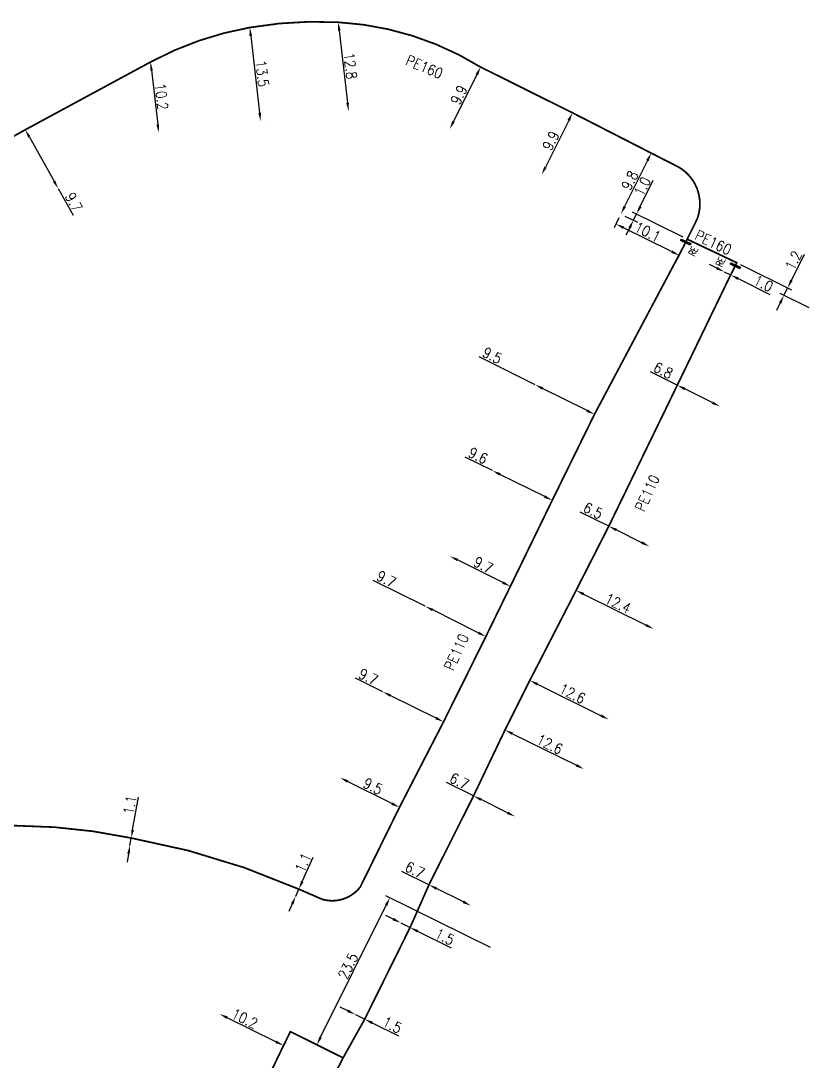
# Model space of a CAD drawing. Header units: millimetres. Extents: x 150998 to 151977, y 126997 to 128005.
# Drawn here: x 151700.8 to 151814.2, y 127331.6 to 127480.5 of the extents above; entities that cross this region are included whole.
import ezdxf
from ezdxf.enums import TextEntityAlignment as Align

# ---------------------------------------------------------------- set-up
doc = ezdxf.new("R2010")
doc.units = ezdxf.units.MM
doc.header["$PDMODE"] = 34
doc.linetypes.add('L_100_PE', pattern=[14, 10, -1.5, 1, -1.5])
doc.layers.get('0').update_dxf_attribs({"linetype": 'CONTINUOUS'})
doc.layers.get('DEFPOINTS').update_dxf_attribs({"linetype": 'CONTINUOUS'})
doc.layers.add('L_140', color=3, linetype='CONTINUOUS')
doc.layers.add('L_340', color=7, linetype='CONTINUOUS')
doc.styles.get("Standard").update_dxf_attribs({"font": 'romans.shx', "width": 0.85})
doc.dimstyles.get("Standard").update_dxf_attribs({"dimtxt": 1.5, "dimasz": 1.2, "dimexe": 0.625, "dimexo": 0.625, "dimgap": 0.25, "dimtad": 1, "dimdec": 1, "dimzin": 0, "dimdsep": 46, "dimtxsty": 'Standard', "dimcen": -0.5, "dimadec": 0, "dimazin": 0, "dimtfac": 1, "dimtdec": 1, "dimtmove": 0, "dimatfit": 3, "dimfxl": 0, "dimtolj": 1, "dimtzin": 0, "dimarcsym": 0})

# ---------------------------------------------------------------- blocks, each defined once
blk = doc.blocks.new('*D854')
at = {"layer": 'DEFPOINTS', "color": 0, "linetype": 'Continuous', "transparency": 16777216}
for p in [(151701.42, 127464.93), (151706.13, 127456.51), (151706.13, 127456.51)]:
    blk.add_point(p, dxfattribs=at)
at = {"layer": 'L_140', "color": 0, "linetype": 'Continuous', "lineweight": -2, "transparency": 16777216}
for p, q in [((151700.87, 127464.62), (151700.87, 127464.62)), ((151702.01, 127463.88), (151705.55, 127457.56)), ((151706.13, 127456.51), (151708.27, 127452.69))]:
    blk.add_line(p, q, dxfattribs=at)
at = {"layer": 'L_140', "color": 0, "linetype": 'Continuous', "transparency": 16777216}
for points in [[(151702.18, 127463.98), (151701.83, 127463.78), (151701.42, 127464.93)], [(151705.72, 127457.65), (151705.37, 127457.46), (151706.13, 127456.51)]]:
    blk.add_solid(points, dxfattribs=at)
at = {"layer": 'L_140', "color": 0, "linetype": 'Continuous', "transparency": 16777216, "insert": (151708.37, 127454.57), "char_height": 1.5, "attachment_point": 5, "rotation": 299.2314}
blk.add_mtext('\\A1;9.7', dxfattribs=at)
blk = doc.blocks.new('*D855')
at = {"layer": 'DEFPOINTS', "color": 0, "linetype": 'Continuous', "transparency": 16777216}
for p in [(151719.36, 127474.63), (151720.52, 127464.5), (151720.52, 127464.5)]:
    blk.add_point(p, dxfattribs=at)
at = {"layer": 'L_140', "color": 0, "linetype": 'Continuous', "lineweight": -2, "transparency": 16777216}
blk.add_line((151719.49, 127473.44), (151720.38, 127465.69), dxfattribs=at)
at = {"layer": 'L_140', "color": 0, "linetype": 'Continuous', "transparency": 16777216}
for points in [[(151719.69, 127473.46), (151719.3, 127473.42), (151719.36, 127474.63)], [(151720.58, 127465.71), (151720.19, 127465.67), (151720.52, 127464.5)]]:
    blk.add_solid(points, dxfattribs=at)
at = {"layer": 'L_140', "color": 0, "linetype": 'Continuous', "transparency": 16777216, "insert": (151720.93, 127469.68), "char_height": 1.5, "attachment_point": 5, "rotation": 276.5534}
blk.add_mtext('\\A1;10.2', dxfattribs=at)
blk = doc.blocks.new('*D856')
at = {"layer": 'DEFPOINTS', "color": 0, "linetype": 'Continuous', "transparency": 16777216}
for p in [(151746.24, 127480.32), (151747.7, 127467.61), (151747.7, 127467.61)]:
    blk.add_point(p, dxfattribs=at)
at = {"layer": 'L_140', "color": 0, "linetype": 'Continuous', "lineweight": -2, "transparency": 16777216}
for p, q in [((151746.86, 127480.39), (151746.86, 127480.39)), ((151746.38, 127479.13), (151747.57, 127468.8))]:
    blk.add_line(p, q, dxfattribs=at)
at = {"layer": 'L_140', "color": 0, "linetype": 'Continuous', "transparency": 16777216}
for points in [[(151746.58, 127479.15), (151746.18, 127479.11), (151746.24, 127480.32)], [(151747.76, 127468.82), (151747.37, 127468.77), (151747.7, 127467.61)]]:
    blk.add_solid(points, dxfattribs=at)
at = {"layer": 'L_140', "color": 0, "linetype": 'Continuous', "transparency": 16777216, "insert": (151747.97, 127474.08), "char_height": 1.5, "attachment_point": 5, "rotation": 276.5534}
blk.add_mtext('\\A1;12.8', dxfattribs=at)
blk = doc.blocks.new('*D857')
at = {"layer": 'DEFPOINTS', "color": 0, "linetype": 'Continuous', "transparency": 16777216}
for p in [(151733.57, 127479.57), (151735.11, 127466.16), (151735.11, 127466.16)]:
    blk.add_point(p, dxfattribs=at)
at = {"layer": 'L_140', "color": 0, "linetype": 'Continuous', "lineweight": -2, "transparency": 16777216}
for p, q in [((151733.71, 127478.38), (151734.98, 127467.35)), ((151735.73, 127466.23), (151735.73, 127466.23))]:
    blk.add_line(p, q, dxfattribs=at)
at = {"layer": 'L_140', "color": 0, "linetype": 'Continuous', "transparency": 16777216}
for points in [[(151733.91, 127478.4), (151733.51, 127478.36), (151733.57, 127479.57)], [(151735.18, 127467.38), (151734.78, 127467.33), (151735.11, 127466.16)]]:
    blk.add_solid(points, dxfattribs=at)
at = {"layer": 'L_140', "color": 0, "linetype": 'Continuous', "transparency": 16777216, "insert": (151735.34, 127472.98), "char_height": 1.5, "attachment_point": 5, "rotation": 276.5534}
blk.add_mtext('\\A1;13.5', dxfattribs=at)
blk = doc.blocks.new('*D858')
at = {"layer": 'DEFPOINTS', "color": 0, "linetype": 'Continuous', "transparency": 16777216}
for p in [(151766.61, 127473.91), (151762.21, 127465.04), (151762.21, 127465.04)]:
    blk.add_point(p, dxfattribs=at)
at = {"layer": 'L_140', "color": 0, "linetype": 'Continuous', "lineweight": -2, "transparency": 16777216}
for p, q in [((151766.08, 127472.84), (151762.74, 127466.12)), ((151761.65, 127465.32), (151761.65, 127465.32))]:
    blk.add_line(p, q, dxfattribs=at)
at = {"layer": 'L_140', "color": 0, "linetype": 'Continuous', "transparency": 16777216}
for points in [[(151765.9, 127472.92), (151766.26, 127472.75), (151766.61, 127473.91)], [(151762.56, 127466.21), (151762.92, 127466.03), (151762.21, 127465.04)]]:
    blk.add_solid(points, dxfattribs=at)
at = {"layer": 'L_140', "color": 0, "linetype": 'Continuous', "transparency": 16777216, "insert": (151763.51, 127469.92), "char_height": 1.5, "attachment_point": 5, "rotation": 63.5884}
blk.add_mtext('\\A1;9.9', dxfattribs=at)
blk = doc.blocks.new('*D859')
at = {"layer": 'DEFPOINTS', "color": 0, "linetype": 'Continuous', "transparency": 16777216}
for p in [(151779.77, 127467.36), (151775.36, 127458.5), (151775.36, 127458.5)]:
    blk.add_point(p, dxfattribs=at)
at = {"layer": 'L_140', "color": 0, "linetype": 'Continuous', "lineweight": -2, "transparency": 16777216}
for p, q in [((151779.24, 127466.28), (151775.89, 127459.57)), ((151774.8, 127458.78), (151774.8, 127458.78))]:
    blk.add_line(p, q, dxfattribs=at)
at = {"layer": 'L_140', "color": 0, "linetype": 'Continuous', "transparency": 16777216}
for points in [[(151779.06, 127466.37), (151779.42, 127466.19), (151779.77, 127467.36)], [(151775.71, 127459.66), (151776.07, 127459.48), (151775.36, 127458.5)]]:
    blk.add_solid(points, dxfattribs=at)
at = {"layer": 'L_140', "color": 0, "linetype": 'Continuous', "transparency": 16777216, "insert": (151776.67, 127463.37), "char_height": 1.5, "attachment_point": 5, "rotation": 63.5022}
blk.add_mtext('\\A1;9.9', dxfattribs=at)
blk = doc.blocks.new('*D860')
at = {"layer": 'DEFPOINTS', "color": 0, "linetype": 'Continuous', "transparency": 16777216}
for p in [(151791.04, 127461.59), (151786.7, 127452.86), (151786.7, 127452.86)]:
    blk.add_point(p, dxfattribs=at)
at = {"layer": 'L_140', "color": 0, "linetype": 'Continuous', "lineweight": -2, "transparency": 16777216}
blk.add_line((151790.51, 127460.52), (151787.24, 127453.93), dxfattribs=at)
at = {"layer": 'L_140', "color": 0, "linetype": 'Continuous', "transparency": 16777216}
for points in [[(151790.33, 127460.61), (151790.69, 127460.43), (151791.04, 127461.59)], [(151787.06, 127454.02), (151787.42, 127453.85), (151786.7, 127452.86)]]:
    blk.add_solid(points, dxfattribs=at)
at = {"layer": 'L_140', "color": 0, "linetype": 'Continuous', "transparency": 16777216, "insert": (151787.98, 127457.67), "char_height": 1.5, "attachment_point": 5, "rotation": 63.5884}
blk.add_mtext('\\A1;9.8', dxfattribs=at)
blk = doc.blocks.new('*D861')
at = {"layer": 'DEFPOINTS', "color": 0, "linetype": 'Continuous', "transparency": 16777216}
for p in [(151786.7, 127452.86), (151786, 127451.44), (151795.75, 127448.36)]:
    blk.add_point(p, dxfattribs=at)
at = {"layer": 'L_140', "color": 0, "linetype": 'Continuous', "lineweight": -2, "transparency": 16777216}
for p, q in [((151786.42, 127452.3), (151785.72, 127450.88)), ((151793.97, 127447.48), (151787.07, 127450.91)), ((151795.47, 127447.8), (151794.77, 127446.39))]:
    blk.add_line(p, q, dxfattribs=at)
at = {"layer": 'L_140', "color": 0, "linetype": 'Continuous', "transparency": 16777216}
for points in [[(151787.16, 127451.09), (151786.98, 127450.73), (151786, 127451.44)], [(151794.06, 127447.66), (151793.88, 127447.3), (151795.04, 127446.95)]]:
    blk.add_solid(points, dxfattribs=at)
at = {"layer": 'L_140', "color": 0, "linetype": 'Continuous', "transparency": 16777216, "insert": (151790.55, 127450.3), "char_height": 1.5, "attachment_point": 5, "rotation": 333.5741}
blk.add_mtext('\\A1;10.1', dxfattribs=at)
blk = doc.blocks.new('*D862')
at = {"layer": 'DEFPOINTS', "color": 0, "linetype": 'Continuous', "transparency": 16777216}
for p in [(151786.7, 127452.86), (151788.5, 127451.97), (151796.19, 127449.26)]:
    blk.add_point(p, dxfattribs=at)
at = {"layer": 'L_140', "color": 0, "linetype": 'Continuous', "lineweight": -2, "transparency": 16777216}
for p, q in [((151789.48, 127453.94), (151791.34, 127457.69)), ((151795.63, 127449.54), (151788.38, 127453.14)), ((151787.26, 127452.58), (151789.06, 127451.69)), ((151788.5, 127451.97), (151788.94, 127452.87)), ((151787.96, 127450.89), (151787.43, 127449.82))]:
    blk.add_line(p, q, dxfattribs=at)
at = {"layer": 'L_140', "color": 0, "linetype": 'Continuous', "transparency": 16777216}
for points in [[(151789.3, 127454.03), (151789.66, 127453.85), (151788.94, 127452.87)], [(151787.78, 127450.98), (151788.14, 127450.8), (151788.5, 127451.97)]]:
    blk.add_solid(points, dxfattribs=at)
at = {"layer": 'L_140', "color": 0, "linetype": 'Continuous', "transparency": 16777216, "insert": (151789.78, 127456.8), "char_height": 1.5, "attachment_point": 5, "rotation": 63.5884}
blk.add_mtext('\\A1;1.0', dxfattribs=at)
blk = doc.blocks.new('*D863')
at = {"layer": 'DEFPOINTS', "color": 0, "linetype": 'Continuous', "transparency": 16777216}
for p in [(151803.28, 127445.9), (151810.05, 127441.21), (151814.24, 127439.13)]:
    blk.add_point(p, dxfattribs=at)
at = {"layer": 'L_140', "color": 0, "linetype": 'Continuous', "lineweight": -2, "transparency": 16777216}
for p, q in [((151811.11, 127443.36), (151812.97, 127447.11)), ((151803.84, 127445.62), (151811.14, 127442)), ((151813.68, 127439.41), (151809.49, 127441.48)), ((151810.05, 127441.21), (151810.58, 127442.28)), ((151809.51, 127440.13), (151808.98, 127439.06))]:
    blk.add_line(p, q, dxfattribs=at)
at = {"layer": 'L_140', "color": 0, "linetype": 'Continuous', "transparency": 16777216}
for points in [[(151810.93, 127443.45), (151811.29, 127443.27), (151810.58, 127442.28)], [(151809.33, 127440.22), (151809.69, 127440.04), (151810.05, 127441.21)]]:
    blk.add_solid(points, dxfattribs=at)
at = {"layer": 'L_140', "color": 0, "linetype": 'Continuous', "transparency": 16777216, "insert": (151811.41, 127446.22), "char_height": 1.5, "attachment_point": 5, "rotation": 63.6352}
blk.add_mtext('\\A1;1.2', dxfattribs=at)
blk = doc.blocks.new('*D864')
at = {"layer": 'DEFPOINTS', "color": 0, "linetype": 'Continuous', "transparency": 16777216}
for p in [(151801.51, 127444.59), (151801.51, 127444.59), (151802.41, 127444.14)]:
    blk.add_point(p, dxfattribs=at)
at = {"layer": 'L_140', "color": 0, "linetype": 'Continuous', "lineweight": -2, "transparency": 16777216}
for p, q in [((151800.44, 127445.12), (151799.37, 127445.66)), ((151801.51, 127444.59), (151802.41, 127444.14)), ((151803.48, 127443.61), (151808.01, 127441.36))]:
    blk.add_line(p, q, dxfattribs=at)
at = {"layer": 'L_140', "color": 0, "linetype": 'Continuous', "transparency": 16777216}
for points in [[(151800.53, 127445.3), (151800.35, 127444.94), (151801.51, 127444.59)], [(151803.57, 127443.79), (151803.4, 127443.43), (151802.41, 127444.14)]]:
    blk.add_solid(points, dxfattribs=at)
at = {"layer": 'L_140', "color": 0, "linetype": 'Continuous', "transparency": 16777216, "insert": (151807.11, 127442.92), "char_height": 1.5, "attachment_point": 5, "rotation": 333.555}
blk.add_mtext('\\A1;1.0', dxfattribs=at)
blk = doc.blocks.new('*D877')
at = {"layer": 'DEFPOINTS', "color": 0, "linetype": 'Continuous', "transparency": 16777216}
for p in [(151716.4, 127362.43), (151716.4, 127362.43), (151716.59, 127363.52)]:
    blk.add_point(p, dxfattribs=at)
at = {"layer": 'L_140', "color": 0, "linetype": 'Continuous', "lineweight": -2, "transparency": 16777216}
for p, q in [((151716.79, 127364.7), (151717.61, 127369.39)), ((151716.4, 127362.43), (151716.59, 127363.52)), ((151716.19, 127361.25), (151715.99, 127360.07))]:
    blk.add_line(p, q, dxfattribs=at)
at = {"layer": 'L_140', "color": 0, "linetype": 'Continuous', "transparency": 16777216}
for points in [[(151716.6, 127364.73), (151716.99, 127364.66), (151716.59, 127363.52)], [(151716, 127361.28), (151716.39, 127361.22), (151716.4, 127362.43)]]:
    blk.add_solid(points, dxfattribs=at)
at = {"layer": 'L_140', "color": 0, "linetype": 'Continuous', "transparency": 16777216, "insert": (151716.4, 127368.26), "char_height": 1.5, "attachment_point": 5, "rotation": 80.1329}
blk.add_mtext('\\A1;1.1', dxfattribs=at)
blk = doc.blocks.new('*D878')
at = {"layer": 'DEFPOINTS', "color": 0, "linetype": 'Continuous', "transparency": 16777216}
for p in [(151740.59, 127356.2), (151740.14, 127355.19), (151740.14, 127355.19)]:
    blk.add_point(p, dxfattribs=at)
at = {"layer": 'L_140', "color": 0, "linetype": 'Continuous', "lineweight": -2, "transparency": 16777216}
for p, q in [((151741.08, 127357.29), (151742.65, 127360.78)), ((151740.14, 127355.19), (151740.59, 127356.2)), ((151739.65, 127354.1), (151739.16, 127353))]:
    blk.add_line(p, q, dxfattribs=at)
at = {"layer": 'L_140', "color": 0, "linetype": 'Continuous', "transparency": 16777216}
for points in [[(151740.9, 127357.37), (151741.26, 127357.21), (151740.59, 127356.2)], [(151739.47, 127354.18), (151739.83, 127354.01), (151740.14, 127355.19)]]:
    blk.add_solid(points, dxfattribs=at)
at = {"layer": 'L_140', "color": 0, "linetype": 'Continuous', "transparency": 16777216, "insert": (151741.2, 127359.99), "char_height": 1.5, "attachment_point": 5, "rotation": 65.8255}
blk.add_mtext('\\A1;1.1', dxfattribs=at)
blk = doc.blocks.new('*D879')
at = {"layer": 'DEFPOINTS', "color": 0, "linetype": 'Continuous', "transparency": 16777216}
for p in [(151746.5, 127372.16), (151746.5, 127372.16), (151755, 127367.92)]:
    blk.add_point(p, dxfattribs=at)
at = {"layer": 'L_140', "color": 0, "linetype": 'Continuous', "lineweight": -2, "transparency": 16777216}
blk.add_line((151753.92, 127368.45), (151747.57, 127371.63), dxfattribs=at)
at = {"layer": 'L_140', "color": 0, "linetype": 'Continuous', "transparency": 16777216}
for points in [[(151747.66, 127371.8), (151747.48, 127371.45), (151746.5, 127372.16)], [(151754.01, 127368.63), (151753.83, 127368.27), (151755, 127367.92)]]:
    blk.add_solid(points, dxfattribs=at)
at = {"layer": 'L_140', "color": 0, "linetype": 'Continuous', "transparency": 16777216, "insert": (151751.19, 127370.93), "char_height": 1.5, "attachment_point": 5, "rotation": 333.4602}
blk.add_mtext('\\A1;9.5', dxfattribs=at)
blk = doc.blocks.new('*D880')
at = {"layer": 'DEFPOINTS', "color": 0, "linetype": 'Continuous', "transparency": 16777216}
for p in [(151752.61, 127384.46), (151752.61, 127384.46), (151761.31, 127380.16)]:
    blk.add_point(p, dxfattribs=at)
at = {"layer": 'L_140', "color": 0, "linetype": 'Continuous', "lineweight": -2, "transparency": 16777216}
for p, q in [((151752.61, 127384.46), (151748.69, 127386.4)), ((151760.23, 127380.7), (151753.69, 127383.93)), ((151761.03, 127379.6), (151761.03, 127379.6))]:
    blk.add_line(p, q, dxfattribs=at)
at = {"layer": 'L_140', "color": 0, "linetype": 'Continuous', "transparency": 16777216}
for points in [[(151753.77, 127384.11), (151753.6, 127383.75), (151752.61, 127384.46)], [(151760.32, 127380.87), (151760.14, 127380.52), (151761.31, 127380.16)]]:
    blk.add_solid(points, dxfattribs=at)
at = {"layer": 'L_140', "color": 0, "linetype": 'Continuous', "transparency": 16777216, "insert": (151750.55, 127386.59), "char_height": 1.5, "attachment_point": 5, "rotation": 333.7085}
blk.add_mtext('\\A1;9.7', dxfattribs=at)
blk = doc.blocks.new('*D881')
at = {"layer": 'DEFPOINTS', "color": 0, "linetype": 'Continuous', "transparency": 16777216}
for p in [(151758.69, 127396.7), (151758.69, 127396.7), (151767.37, 127392.37)]:
    blk.add_point(p, dxfattribs=at)
at = {"layer": 'L_140', "color": 0, "linetype": 'Continuous', "lineweight": -2, "transparency": 16777216}
for p, q in [((151758.69, 127396.7), (151751.25, 127400.41)), ((151758.97, 127397.26), (151758.97, 127397.26)), ((151766.29, 127392.9), (151759.76, 127396.17)), ((151767.64, 127392.93), (151767.64, 127392.93))]:
    blk.add_line(p, q, dxfattribs=at)
at = {"layer": 'L_140', "color": 0, "linetype": 'Continuous', "transparency": 16777216}
for points in [[(151759.85, 127396.34), (151759.67, 127395.99), (151758.69, 127396.7)], [(151766.38, 127393.08), (151766.2, 127392.72), (151767.37, 127392.37)]]:
    blk.add_solid(points, dxfattribs=at)
at = {"layer": 'L_140', "color": 0, "linetype": 'Continuous', "transparency": 16777216, "insert": (151753.12, 127400.6), "char_height": 1.5, "attachment_point": 5, "rotation": 333.4602}
blk.add_mtext('\\A1;9.7', dxfattribs=at)
blk = doc.blocks.new('*D882')
at = {"layer": 'DEFPOINTS', "color": 0, "linetype": 'Continuous', "transparency": 16777216}
for p in [(151762.24, 127403.87), (151762.24, 127403.87), (151770.88, 127399.56)]:
    blk.add_point(p, dxfattribs=at)
at = {"layer": 'L_140', "color": 0, "linetype": 'Continuous', "lineweight": -2, "transparency": 16777216}
blk.add_line((151769.8, 127400.1), (151763.32, 127403.33), dxfattribs=at)
at = {"layer": 'L_140', "color": 0, "linetype": 'Continuous', "transparency": 16777216}
for points in [[(151763.41, 127403.51), (151763.23, 127403.16), (151762.24, 127403.87)], [(151769.89, 127400.27), (151769.71, 127399.92), (151770.88, 127399.56)]]:
    blk.add_solid(points, dxfattribs=at)
at = {"layer": 'L_140', "color": 0, "linetype": 'Continuous', "transparency": 16777216, "insert": (151767.01, 127402.61), "char_height": 1.5, "attachment_point": 5, "rotation": 333.4602}
blk.add_mtext('\\A1;9.7', dxfattribs=at)
blk = doc.blocks.new('*D883')
at = {"layer": 'DEFPOINTS', "color": 0, "linetype": 'Continuous', "transparency": 16777216}
for p in [(151768.31, 127416.13), (151768.31, 127416.13), (151776.87, 127411.87)]:
    blk.add_point(p, dxfattribs=at)
at = {"layer": 'L_140', "color": 0, "linetype": 'Continuous', "lineweight": -2, "transparency": 16777216}
for p, q in [((151768.31, 127416.13), (151764.4, 127418.07)), ((151775.79, 127412.41), (151769.39, 127415.59))]:
    blk.add_line(p, q, dxfattribs=at)
at = {"layer": 'L_140', "color": 0, "linetype": 'Continuous', "transparency": 16777216}
for points in [[(151769.48, 127415.77), (151769.3, 127415.41), (151768.31, 127416.13)], [(151775.88, 127412.59), (151775.7, 127412.23), (151776.87, 127411.87)]]:
    blk.add_solid(points, dxfattribs=at)
at = {"layer": 'L_140', "color": 0, "linetype": 'Continuous', "transparency": 16777216, "insert": (151766.26, 127418.26), "char_height": 1.5, "attachment_point": 5, "rotation": 333.5641}
blk.add_mtext('\\A1;9.6', dxfattribs=at)
blk = doc.blocks.new('*D884')
at = {"layer": 'DEFPOINTS', "color": 0, "linetype": 'Continuous', "transparency": 16777216}
for p in [(151774.42, 127428.42), (151774.42, 127428.42), (151782.92, 127424.18)]:
    blk.add_point(p, dxfattribs=at)
at = {"layer": 'L_140', "color": 0, "linetype": 'Continuous', "lineweight": -2, "transparency": 16777216}
for p, q in [((151774.42, 127428.42), (151766.42, 127432.42)), ((151781.85, 127424.71), (151775.49, 127427.89))]:
    blk.add_line(p, q, dxfattribs=at)
at = {"layer": 'L_140', "color": 0, "linetype": 'Continuous', "transparency": 16777216}
for points in [[(151775.58, 127428.07), (151775.41, 127427.71), (151774.42, 127428.42)], [(151781.94, 127424.89), (151781.76, 127424.54), (151782.92, 127424.18)]]:
    blk.add_solid(points, dxfattribs=at)
at = {"layer": 'L_140', "color": 0, "linetype": 'Continuous', "transparency": 16777216, "insert": (151768.28, 127432.61), "char_height": 1.5, "attachment_point": 5, "rotation": 333.4602}
blk.add_mtext('\\A1;9.5', dxfattribs=at)
blk = doc.blocks.new('*D885')
at = {"layer": 'DEFPOINTS', "color": 0, "linetype": 'Continuous', "transparency": 16777216}
for p in [(151794.78, 127428.36), (151800.87, 127425.32), (151800.87, 127425.32)]:
    blk.add_point(p, dxfattribs=at)
at = {"layer": 'L_140', "color": 0, "linetype": 'Continuous', "lineweight": -2, "transparency": 16777216}
for p, q in [((151794.78, 127428.36), (151790.92, 127430.28)), ((151799.79, 127425.86), (151795.85, 127427.82))]:
    blk.add_line(p, q, dxfattribs=at)
at = {"layer": 'L_140', "color": 0, "linetype": 'Continuous', "transparency": 16777216}
for points in [[(151795.94, 127428), (151795.77, 127427.64), (151794.78, 127428.36)], [(151799.88, 127426.04), (151799.7, 127425.68), (151800.87, 127425.32)]]:
    blk.add_solid(points, dxfattribs=at)
at = {"layer": 'L_140', "color": 0, "linetype": 'Continuous', "transparency": 16777216, "insert": (151792.76, 127430.48), "char_height": 1.5, "attachment_point": 5, "rotation": 333.4999}
blk.add_mtext('\\A1;6.8', dxfattribs=at)
blk = doc.blocks.new('*D886')
at = {"layer": 'DEFPOINTS', "color": 0, "linetype": 'Continuous', "transparency": 16777216}
for p in [(151784.97, 127408.17), (151790.79, 127405.28), (151790.79, 127405.28)]:
    blk.add_point(p, dxfattribs=at)
at = {"layer": 'L_140', "color": 0, "linetype": 'Continuous', "lineweight": -2, "transparency": 16777216}
for p, q in [((151784.97, 127408.17), (151780.88, 127410.19)), ((151789.71, 127405.81), (151786.04, 127407.63))]:
    blk.add_line(p, q, dxfattribs=at)
at = {"layer": 'L_140', "color": 0, "linetype": 'Continuous', "transparency": 16777216}
for points in [[(151786.13, 127407.81), (151785.95, 127407.45), (151784.97, 127408.17)], [(151789.8, 127405.99), (151789.62, 127405.63), (151790.79, 127405.28)]]:
    blk.add_solid(points, dxfattribs=at)
at = {"layer": 'L_140', "color": 0, "linetype": 'Continuous', "transparency": 16777216, "insert": (151782.72, 127410.4), "char_height": 1.5, "attachment_point": 5, "rotation": 333.5991}
blk.add_mtext('\\A1;6.5', dxfattribs=at)
blk = doc.blocks.new('*D887')
at = {"layer": 'DEFPOINTS', "color": 0, "linetype": 'Continuous', "transparency": 16777216}
for p in [(151780.29, 127398.98), (151791.4, 127393.46), (151791.4, 127393.46)]:
    blk.add_point(p, dxfattribs=at)
at = {"layer": 'L_140', "color": 0, "linetype": 'Continuous', "lineweight": -2, "transparency": 16777216}
blk.add_line((151781.36, 127398.44), (151790.32, 127393.99), dxfattribs=at)
at = {"layer": 'L_140', "color": 0, "linetype": 'Continuous', "transparency": 16777216}
for points in [[(151781.45, 127398.62), (151781.27, 127398.26), (151780.29, 127398.98)], [(151790.41, 127394.17), (151790.23, 127393.82), (151791.4, 127393.46)]]:
    blk.add_solid(points, dxfattribs=at)
at = {"layer": 'L_140', "color": 0, "linetype": 'Continuous', "transparency": 16777216, "insert": (151786.29, 127397.11), "char_height": 1.5, "attachment_point": 5, "rotation": 333.5991}
blk.add_mtext('\\A1;12.4', dxfattribs=at)
blk = doc.blocks.new('*D888')
at = {"layer": 'DEFPOINTS', "color": 0, "linetype": 'Continuous', "transparency": 16777216}
for p in [(151773.66, 127386.08), (151784.96, 127380.5), (151784.96, 127380.5)]:
    blk.add_point(p, dxfattribs=at)
at = {"layer": 'L_140', "color": 0, "linetype": 'Continuous', "lineweight": -2, "transparency": 16777216}
for p, q in [((151773.39, 127385.52), (151773.39, 127385.52)), ((151774.74, 127385.55), (151783.88, 127381.03))]:
    blk.add_line(p, q, dxfattribs=at)
at = {"layer": 'L_140', "color": 0, "linetype": 'Continuous', "transparency": 16777216}
for points in [[(151774.83, 127385.73), (151774.65, 127385.37), (151773.66, 127386.08)], [(151783.97, 127381.21), (151783.8, 127380.85), (151784.96, 127380.5)]]:
    blk.add_solid(points, dxfattribs=at)
at = {"layer": 'L_140', "color": 0, "linetype": 'Continuous', "transparency": 16777216, "insert": (151779.75, 127384.19), "char_height": 1.5, "attachment_point": 5, "rotation": 333.7026}
blk.add_mtext('\\A1;12.6', dxfattribs=at)
blk = doc.blocks.new('*D889')
at = {"layer": 'DEFPOINTS', "color": 0, "linetype": 'Continuous', "transparency": 16777216}
for p in [(151770.11, 127378.99), (151781.4, 127373.4), (151781.4, 127373.4)]:
    blk.add_point(p, dxfattribs=at)
at = {"layer": 'L_140', "color": 0, "linetype": 'Continuous', "lineweight": -2, "transparency": 16777216}
for p, q in [((151769.83, 127378.43), (151769.83, 127378.43)), ((151771.18, 127378.45), (151780.33, 127373.94))]:
    blk.add_line(p, q, dxfattribs=at)
at = {"layer": 'L_140', "color": 0, "linetype": 'Continuous', "transparency": 16777216}
for points in [[(151771.27, 127378.63), (151771.09, 127378.28), (151770.11, 127378.99)], [(151780.42, 127374.12), (151780.24, 127373.76), (151781.4, 127373.4)]]:
    blk.add_solid(points, dxfattribs=at)
at = {"layer": 'L_140', "color": 0, "linetype": 'Continuous', "transparency": 16777216, "insert": (151776.51, 127376.94), "char_height": 1.5, "attachment_point": 5, "rotation": 333.7026}
blk.add_mtext('\\A1;12.6', dxfattribs=at)
blk = doc.blocks.new('*D890')
at = {"layer": 'DEFPOINTS', "color": 0, "linetype": 'Continuous', "transparency": 16777216}
for p in [(151759.22, 127356.82), (151765.22, 127353.84), (151765.22, 127353.84)]:
    blk.add_point(p, dxfattribs=at)
at = {"layer": 'L_140', "color": 0, "linetype": 'Continuous', "lineweight": -2, "transparency": 16777216}
for p, q in [((151759.22, 127356.82), (151755.36, 127358.74)), ((151764.15, 127354.38), (151760.3, 127356.29))]:
    blk.add_line(p, q, dxfattribs=at)
at = {"layer": 'L_140', "color": 0, "linetype": 'Continuous', "transparency": 16777216}
for points in [[(151760.38, 127356.47), (151760.21, 127356.11), (151759.22, 127356.82)], [(151764.24, 127354.56), (151764.06, 127354.2), (151765.22, 127353.84)]]:
    blk.add_solid(points, dxfattribs=at)
at = {"layer": 'L_140', "color": 0, "linetype": 'Continuous', "transparency": 16777216, "insert": (151757.2, 127358.95), "char_height": 1.5, "attachment_point": 5, "rotation": 333.5991}
blk.add_mtext('\\A1;6.7', dxfattribs=at)
blk = doc.blocks.new('*D891')
at = {"layer": 'DEFPOINTS', "color": 0, "linetype": 'Continuous', "transparency": 16777216}
for p in [(151753.62, 127354.97), (151768.57, 127347.55), (151746.93, 127332.05)]:
    blk.add_point(p, dxfattribs=at)
at = {"layer": 'L_140', "color": 0, "linetype": 'Continuous', "lineweight": -2, "transparency": 16777216}
for p, q in [((151768.01, 127347.83), (151753.06, 127355.24)), ((151743.71, 127334.99), (151753.09, 127353.89)), ((151746.37, 127332.33), (151742.61, 127334.2))]:
    blk.add_line(p, q, dxfattribs=at)
at = {"layer": 'L_140', "color": 0, "linetype": 'Continuous', "transparency": 16777216}
for points in [[(151752.91, 127353.98), (151753.27, 127353.8), (151753.62, 127354.97)], [(151743.53, 127335.08), (151743.89, 127334.9), (151743.17, 127333.92)]]:
    blk.add_solid(points, dxfattribs=at)
at = {"layer": 'L_140', "color": 0, "linetype": 'Continuous', "transparency": 16777216, "insert": (151747.65, 127345.19), "char_height": 1.5, "attachment_point": 5, "rotation": 63.5991}
blk.add_mtext('\\A1;23.5', dxfattribs=at)
blk = doc.blocks.new('*D892')
at = {"layer": 'DEFPOINTS', "color": 0, "linetype": 'Continuous', "transparency": 16777216}
for p in [(151755.18, 127351.38), (151755.18, 127351.38), (151756.52, 127350.71)]:
    blk.add_point(p, dxfattribs=at)
at = {"layer": 'L_140', "color": 0, "linetype": 'Continuous', "lineweight": -2, "transparency": 16777216}
for p, q in [((151754.1, 127351.91), (151753.03, 127352.44)), ((151755.18, 127351.38), (151756.52, 127350.71)), ((151757.6, 127350.18), (151762.38, 127347.82))]:
    blk.add_line(p, q, dxfattribs=at)
at = {"layer": 'L_140', "color": 0, "linetype": 'Continuous', "transparency": 16777216}
for points in [[(151754.19, 127352.09), (151754.01, 127351.73), (151755.18, 127351.38)], [(151757.69, 127350.36), (151757.51, 127350), (151756.52, 127350.71)]]:
    blk.add_solid(points, dxfattribs=at)
at = {"layer": 'L_140', "color": 0, "linetype": 'Continuous', "transparency": 16777216, "insert": (151761.48, 127349.38), "char_height": 1.5, "attachment_point": 5, "rotation": 333.7094}
blk.add_mtext('\\A1;1.5', dxfattribs=at)
blk = doc.blocks.new('*D900')
at = {"layer": 'DEFPOINTS', "color": 0, "linetype": 'Continuous', "transparency": 16777216}
for p in [(151748.68, 127338.24), (151748.68, 127338.24), (151750.02, 127337.58)]:
    blk.add_point(p, dxfattribs=at)
at = {"layer": 'L_140', "color": 0, "linetype": 'Continuous', "lineweight": -2, "transparency": 16777216}
for p, q in [((151747.6, 127338.78), (151746.53, 127339.31)), ((151748.68, 127338.24), (151750.02, 127337.58)), ((151751.1, 127337.05), (151754.85, 127335.19))]:
    blk.add_line(p, q, dxfattribs=at)
at = {"layer": 'L_140', "color": 0, "linetype": 'Continuous', "transparency": 16777216}
for points in [[(151747.69, 127338.96), (151747.51, 127338.6), (151748.68, 127338.24)], [(151751.19, 127337.23), (151751.01, 127336.87), (151750.02, 127337.58)]]:
    blk.add_solid(points, dxfattribs=at)
at = {"layer": 'L_140', "color": 0, "linetype": 'Continuous', "transparency": 16777216, "insert": (151753.96, 127336.75), "char_height": 1.5, "attachment_point": 5, "rotation": 333.6518}
blk.add_mtext('\\A1;1.5', dxfattribs=at)
blk = doc.blocks.new('*D902')
at = {"layer": 'DEFPOINTS', "color": 0, "linetype": 'Continuous', "transparency": 16777216}
for p in [(151729.25, 127338.32), (151729.25, 127338.32), (151738.4, 127333.81)]:
    blk.add_point(p, dxfattribs=at)
at = {"layer": 'L_140', "color": 0, "linetype": 'Continuous', "lineweight": -2, "transparency": 16777216}
blk.add_line((151737.32, 127334.34), (151730.33, 127337.79), dxfattribs=at)
at = {"layer": 'L_140', "color": 0, "linetype": 'Continuous', "transparency": 16777216}
for points in [[(151730.41, 127337.97), (151730.24, 127337.61), (151729.25, 127338.32)], [(151737.41, 127334.52), (151737.23, 127334.16), (151738.4, 127333.81)]]:
    blk.add_solid(points, dxfattribs=at)
at = {"layer": 'L_140', "color": 0, "linetype": 'Continuous', "transparency": 16777216, "insert": (151732.85, 127337.66), "char_height": 1.5, "attachment_point": 5, "rotation": 333.7419}
blk.add_mtext('\\A1;10.2', dxfattribs=at)
blk = doc.blocks.new('L_340_21')
at = {"linetype": 'Continuous'}
blk.add_hatch(color=0, dxfattribs=at).paths.add_polyline_path([(0.125, 0.75), (-0.125, 0.75), (-0.125, -0.75), (0.125, -0.75)])
at = {"color": 0, "linetype": 'Continuous'}
blk.add_lwpolyline([(-0.125, 0.75), (0.125, 0.75), (0.125, -0.75), (-0.125, -0.75)], close=True, dxfattribs=at)
at = {"color": 0, "linetype": 'Continuous', "width": 0.75}
for tag, height, flags, p in [('RE', 1.5, 8, (0, 3)), ('DEF_LEG', 1.2, 3, (0, -5)), ('DEF_COUP', 1.2, 3, (0, -7.5)), ('DEF_TYPE', 1.2, 3, (0, -10))]:
    blk.add_attdef(tag, text='', height=height, dxfattribs=dict(at, flags=flags)).set_placement(p, align=Align.MIDDLE)
blk = doc.blocks.new('*D962')
at = {"layer": 'DEFPOINTS', "color": 0, "linetype": 'Continuous', "transparency": 16777216}
for p in [(151765.6, 127369.55), (151771.56, 127366.6), (151771.56, 127366.6)]:
    blk.add_point(p, dxfattribs=at)
at = {"layer": 'L_140', "color": 0, "linetype": 'Continuous', "lineweight": -2, "transparency": 16777216}
for p, q in [((151765.6, 127369.55), (151761.73, 127371.47)), ((151770.48, 127367.13), (151766.68, 127369.02))]:
    blk.add_line(p, q, dxfattribs=at)
at = {"layer": 'L_140', "color": 0, "linetype": 'Continuous', "transparency": 16777216}
for points in [[(151766.77, 127369.2), (151766.59, 127368.84), (151765.6, 127369.55)], [(151770.57, 127367.31), (151770.39, 127366.95), (151771.56, 127366.6)]]:
    blk.add_solid(points, dxfattribs=at)
at = {"layer": 'L_140', "color": 0, "linetype": 'Continuous', "transparency": 16777216, "insert": (151763.57, 127371.68), "char_height": 1.5, "attachment_point": 5, "rotation": 333.5991}
blk.add_mtext('\\A1;6.7', dxfattribs=at)

msp = doc.modelspace()

# ---------------------------------------------------------------- linework, layer by layer
at = {"layer": 'L_140', "linetype": 'L_100_PE', "flags": 128}
for points in [[(151528.82, 127365.45, 0.25, 0.25, 0), (151530.02, 127370.96, 0.25, 0.25, 0), (151530.02, 127370.96, 0.25, 0.25, 0), (151630.75, 127427.27, 0.25, 0.25, 0), (151639.03, 127431.75, 0.25, 0.25, 0), (151661.06, 127443.65, 0.25, 0.25, 0), (151661.06, 127443.65, 0.25, 0.25, 0), (151674.16, 127449.12, 0.25, 0.25, 0), (151685.05, 127455.77, 0.25, 0.25, 0), (151701.42, 127464.93, 0.25, 0.25, 0), (151719.36, 127474.63, 0.25, 0.25, -0.080916), (151733.57, 127479.57, 0.25, 0.25, -0.056992), (151746.24, 127480.32, 0.25, 0.25, -0.125712), (151766.61, 127473.91, 0.25, 0.25, 0), (151779.77, 127467.36, 0.25, 0.25, 0), (151791.04, 127461.59, 0.25, 0.25, 0), (151794.94, 127459.6, 0.25, 0.25, -0.372319), (151797.6, 127452.09, 0.25, 0.25, 0), (151796.19, 127449.26, 0.25, 0.25, 0), (151795.98, 127448.85, 0.25, 0.25, 0), (151795.75, 127448.36, 0.25, 0.25, 0), (151782.92, 127424.18, 0.25, 0.25, 0), (151776.87, 127411.87, 0.25, 0.25, 0), (151770.88, 127399.56, 0.25, 0.25, 0), (151767.37, 127392.37, 0.25, 0.25, 0), (151761.31, 127380.16, 0.25, 0.25, 0), (151755, 127367.92, 0.25, 0.25, 0), (151749.39, 127356.52, 0.25, 0.25, -0.310569), (151743.92, 127354.75, 0.25, 0.25, 0), (151740.59, 127356.2, 0.25, 0.25, 0.059779), (151716.59, 127363.52, 0.25, 0.25, 0.050761), (151700.07, 127365.29, 0.25, 0.25, 0.057251), (151677.72, 127363, 0.25, 0.25, 0), (151675.31, 127362.47, 0.25, 0.25, 0), (151677.28, 127354.42, 0.25, 0.25, 0), (151675.85, 127354.11, 0.25, 0.25, 0.024712), (151666.38, 127351.24, 0.25, 0.25, 0.041535), (151659.27, 127348.36, 0.25, 0.25, 0.015092), (151652.32, 127344.9, 0, 0, 0)], [(151796.19, 127449.26, 0.25, 0.25, 0), (151803.28, 127445.9, 0.25, 0.25, 0), (151803.09, 127445.45, 0.25, 0.25, 0), (151802.41, 127444.14, 0.25, 0.25, 0), (151794.78, 127428.36, 0.25, 0.25, 0), (151784.97, 127408.17, 0.25, 0.25, 0), (151780.29, 127398.98, 0.25, 0.25, 0), (151773.66, 127386.08, 0.25, 0.25, 0), (151770.11, 127378.99, 0.25, 0.25, 0), (151765.6, 127369.55, 0.25, 0.25, 0), (151759.22, 127356.82, 0.25, 0.25, 0), (151756.52, 127350.71, 0.25, 0.25, 0), (151750.02, 127337.58, 0.25, 0.25, 0), (151746.93, 127332.05, 0.25, 0.25, 0), (151746.48, 127331.16, 0.25, 0.25, 0), (151745.21, 127328.76, 0.25, 0.25, 0), (151741.51, 127320.54, 0.25, 0.25, 0), (151739.07, 127316.6, 0.25, 0.25, 0), (151731.8, 127302.62, 0.25, 0.25, 0), (151730.32, 127299.71, 0.25, 0.25, 0), (151725.13, 127288.34, 0.25, 0.25, 0), (151720.39, 127278.14, 0.25, 0.25, 0), (151719.14, 127276.02, 0.25, 0.25, 0), (151714.86, 127267.26, 0.25, 0.25, 0), (151711.67, 127259.34, 0.25, 0.25, 0.202884), (151711.01, 127248.69, 0.25, 0.25, 0), (151711.01, 127248.69, 0.25, 0.25, 0), (151715.43, 127241.4, 0.25, 0.25, 0), (151715.43, 127241.4, 0.25, 0.25, 0.404781), (151720.09, 127239.91, 0.25, 0.25, 0), (151730.64, 127245.18, 0.25, 0.25, 0), (151730.64, 127245.18, 0.25, 0.25, 0), (151763.67, 127262.52, 0.25, 0.25, 0), (151781.81, 127277.71, 0.25, 0.25, 0), (151807.87, 127299.72, 0, 0, 0)]]:
    msp.add_lwpolyline(points, format="xyseb", dxfattribs=at)
at = {"layer": 'L_140', "linetype": 'L_100_PE', "const_width": 0.25, "flags": 128}
msp.add_lwpolyline([(151701.32, 127252.84, -0.022488), (151702.43, 127259.98, -0.226007), (151703.14, 127260.85, 0.353549), (151703.53, 127262.5, -0.185975), (151703.44, 127264.28), (151706.14, 127270.43), (151709.34, 127275.3), (151716.81, 127290.94), (151718.57, 127294.94, -0.195844), (151719.75, 127295.69, 0.625182), (151720.39, 127297.96, -0.327438), (151720.23, 127298.71), (151720.23, 127298.71), (151725.43, 127307.72), (151731.53, 127319.57), (151738.4, 127333.81), (151739.38, 127335.8), (151746.93, 127332.05)], format="xyb", dxfattribs=at)

# ---------------------------------------------------------------- block references
at = {"layer": 'L_340'}
ref = msp.add_blockref('L_340_21', (151795.98, 127448.85), dxfattribs=dict(at, rotation=244.3681617949262))
ref.add_attrib('RE', 'RE', dxfattribs={"layer": '0', "color": 0, "linetype": 'Continuous', "height": 1, "rotation": 64.0246, "width": 0.75, "flags": 8}).set_placement((151797.07, 127447.53), align=Align.MIDDLE)
ref = msp.add_blockref('L_340_21', (151803.09, 127445.45), dxfattribs=dict(at, rotation=244.0934295205303))
ref.add_attrib('RE', 'RE', dxfattribs={"layer": '0', "color": 0, "linetype": 'Continuous', "height": 1, "rotation": 64.0246, "width": 0.75, "flags": 8}).set_placement((151800.98, 127445.99), align=Align.MIDDLE)

# ---------------------------------------------------------------- texts
at = {"layer": 'L_140', "linetype": 'Continuous', "width": 0.85}
for s, rotation, p in [('PE160', 336.8048, (151755.76, 127474.31)), ('PE160', 334.4081, (151797.15, 127449.29)), ('PE110', 65.2488, (151790.02, 127410.12)), ('PE110', 65.2488, (151762.69, 127387.34))]:
    msp.add_text(s, height=1.5, rotation=rotation, dxfattribs=at).set_placement(p)

# ---------------------------------------------------------------- dimensions: what is measured, and where the dimension line sits
at = {"layer": 'L_140', "linetype": 'Continuous'}
for base, p1, p2, angle, picture, middle in [((151747.7, 127467.61), (151746.24, 127480.32), (151747.7, 127467.61), 96.5534, '*D856', (151746.97, 127473.96)), ((151735.11, 127466.16), (151733.57, 127479.57), (151735.11, 127466.16), 96.5534, '*D857', (151734.34, 127472.87)), ((151720.52, 127464.5), (151719.36, 127474.63), (151720.52, 127464.5), 96.5534, '*D855', (151719.94, 127469.57)), ((151762.21, 127465.04), (151766.61, 127473.91), (151762.21, 127465.04), 63.5884, '*D858', (151764.41, 127469.48)), ((151775.36, 127458.5), (151779.77, 127467.36), (151775.36, 127458.5), 63.5022, '*D859', (151777.56, 127462.93)), ((151706.13, 127456.51), (151701.42, 127464.93), (151706.13, 127456.51), 119.2314, '*D854', (151707.49, 127454.08)), ((151786.7, 127452.86), (151791.04, 127461.59), (151786.7, 127452.86), 63.5884, '*D860', (151788.87, 127457.23)), ((151788.5, 127451.97), (151796.19, 127449.26), (151786.7, 127452.86), 63.5884, '*D862', (151790.68, 127456.35)), ((151786, 127451.44), (151795.75, 127448.36), (151786.7, 127452.86), 333.5741, '*D861', (151790.11, 127449.4)), ((151810.05, 127441.21), (151803.28, 127445.9), (151814.24, 127439.13), 63.6352, '*D863', (151812.31, 127445.77)), ((151801.51, 127444.59), (151802.41, 127444.14), (151801.51, 127444.59), 333.555, '*D864', (151806.67, 127442.02)), ((151774.42, 127428.42), (151782.92, 127424.18), (151774.42, 127428.42), 333.4602, '*D884', (151767.84, 127431.71)), ((151800.87, 127425.32), (151794.78, 127428.36), (151800.87, 127425.32), 153.4999, '*D885', (151792.31, 127429.59)), ((151768.31, 127416.13), (151776.87, 127411.87), (151768.31, 127416.13), 333.5641, '*D883', (151765.82, 127417.37)), ((151790.79, 127405.28), (151784.97, 127408.17), (151790.79, 127405.28), 153.5991, '*D886', (151782.27, 127409.5)), ((151762.24, 127403.87), (151770.88, 127399.56), (151762.24, 127403.87), 333.4602, '*D882', (151766.56, 127401.71)), ((151758.69, 127396.7), (151767.37, 127392.37), (151758.69, 127396.7), 333.4602, '*D881', (151752.67, 127399.71)), ((151791.4, 127393.46), (151780.29, 127398.98), (151791.4, 127393.46), 153.5991, '*D887', (151785.84, 127396.22)), ((151752.61, 127384.46), (151761.31, 127380.16), (151752.61, 127384.46), 333.7085, '*D880', (151750.11, 127385.69)), ((151784.96, 127380.5), (151773.66, 127386.08), (151784.96, 127380.5), 153.7026, '*D888', (151779.31, 127383.29)), ((151781.4, 127373.4), (151770.11, 127378.99), (151781.4, 127373.4), 153.7026, '*D889', (151776.06, 127376.04)), ((151771.56, 127366.6), (151765.6, 127369.55), (151771.56, 127366.6), 153.5991, '*D962', (151763.12, 127370.78)), ((151746.5, 127372.16), (151755, 127367.92), (151746.5, 127372.16), 333.4602, '*D879', (151750.75, 127370.04)), ((151716.4, 127362.43), (151716.59, 127363.52), (151716.4, 127362.43), 80.1329, '*D877', (151717.38, 127368.09)), ((151740.14, 127355.19), (151740.59, 127356.2), (151740.14, 127355.19), 65.8255, '*D878', (151742.11, 127359.58)), ((151765.22, 127353.84), (151759.22, 127356.82), (151765.22, 127353.84), 153.5991, '*D890', (151756.75, 127358.05)), ((151753.62, 127354.97), (151746.93, 127332.05), (151768.57, 127347.55), 243.5991, '*D891', (151748.55, 127344.75)), ((151755.18, 127351.38), (151756.52, 127350.71), (151755.18, 127351.38), 333.7094, '*D892', (151761.04, 127348.48)), ((151729.25, 127338.32), (151738.4, 127333.81), (151729.25, 127338.32), 333.7419, '*D902', (151732.41, 127336.77)), ((151748.68, 127338.24), (151750.02, 127337.58), (151748.68, 127338.24), 333.6518, '*D900', (151753.51, 127335.85))]:
    dim = msp.add_linear_dim(base=base, p1=p1, p2=p2, angle=angle, dimstyle='Standard', dxfattribs=at)
    dim.commit()
    dim.dimension.update_dxf_attribs({"geometry": picture, "text_midpoint": middle, "dimtype": 160})

doc.saveas('drawing.dxf')
